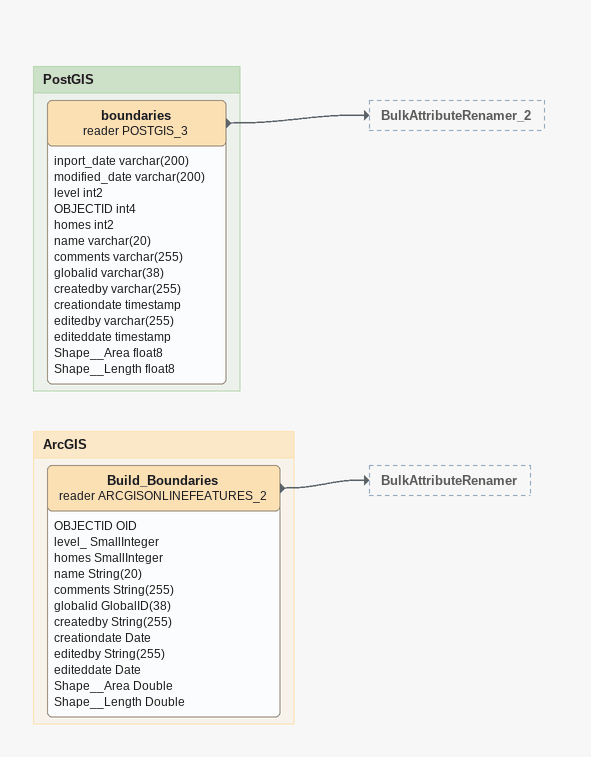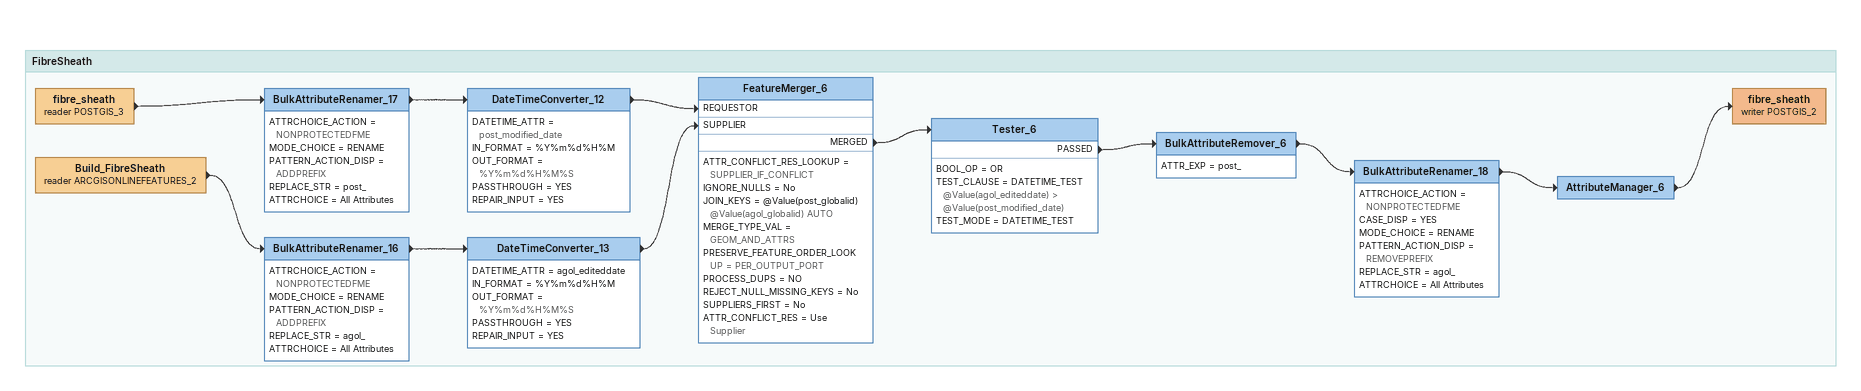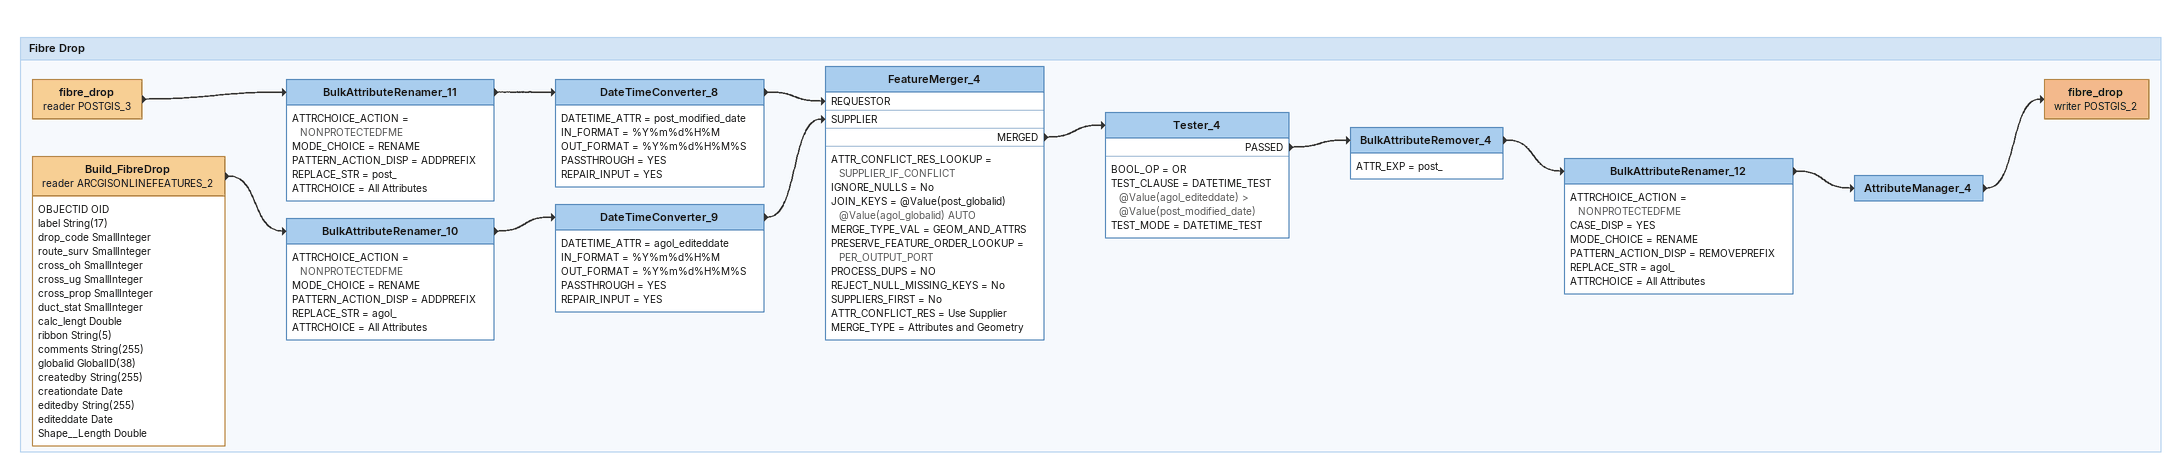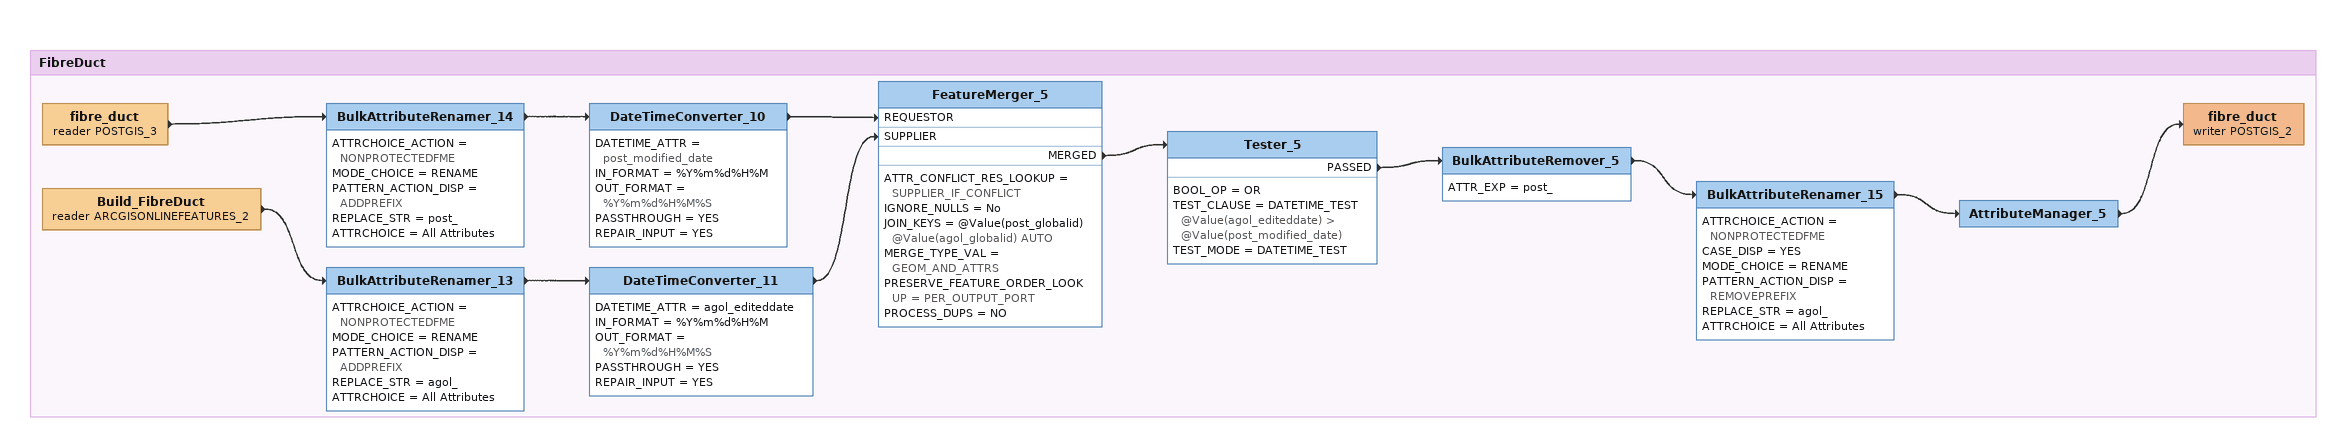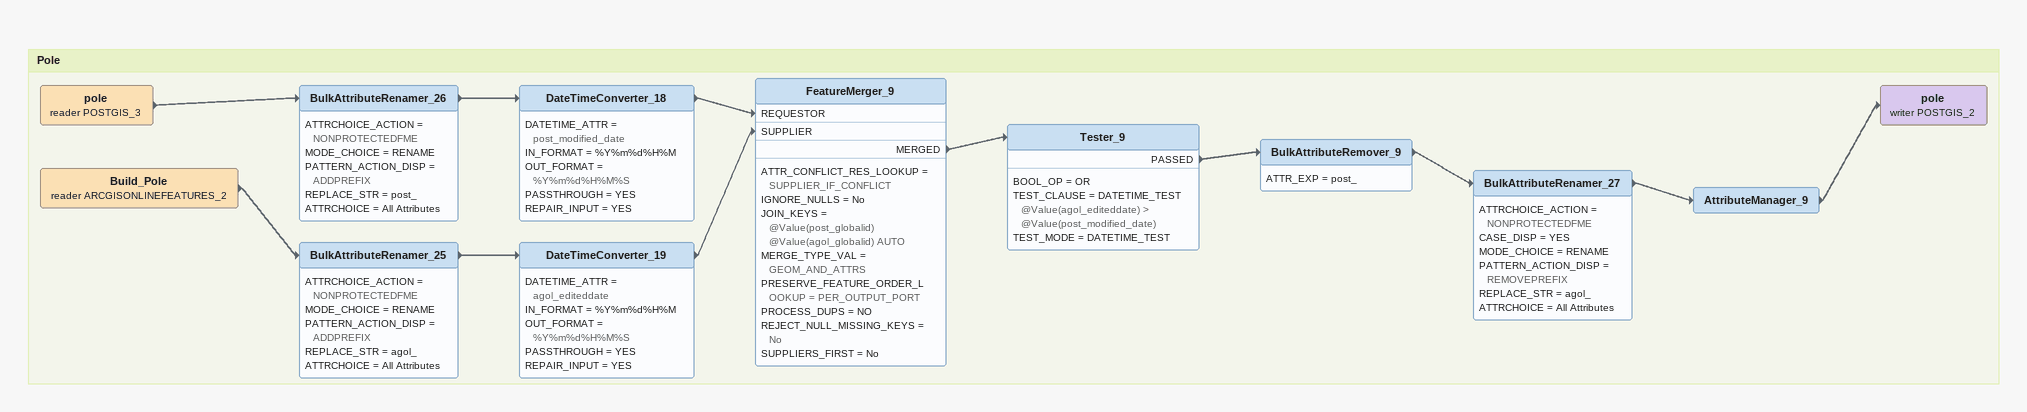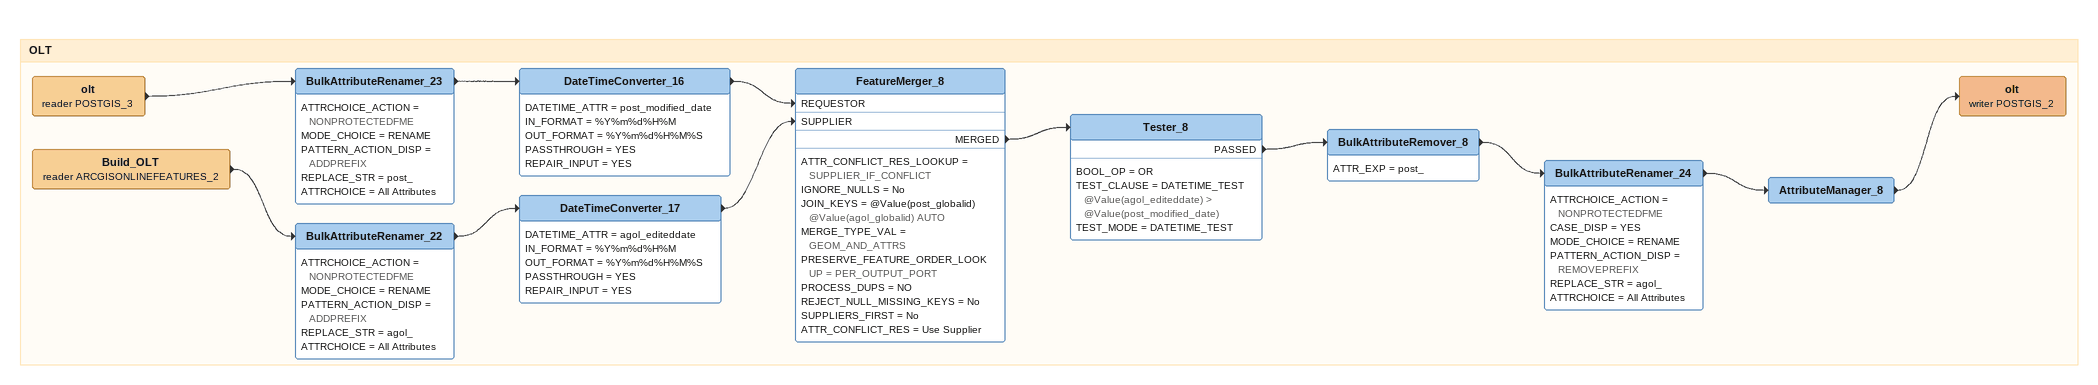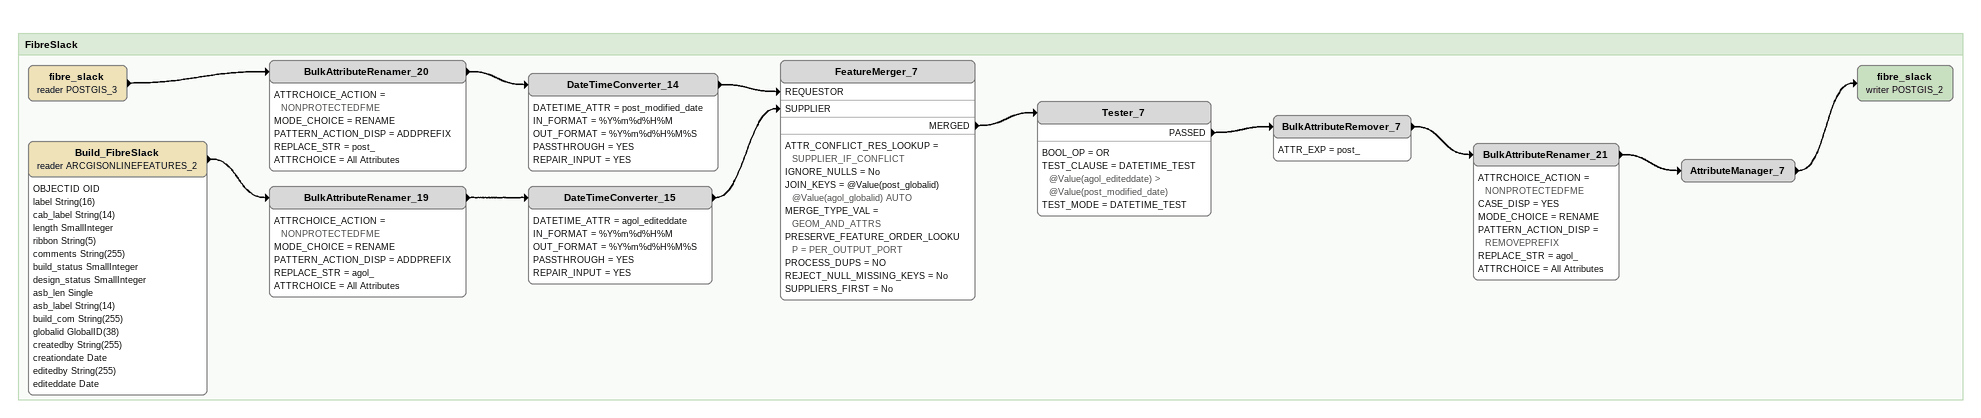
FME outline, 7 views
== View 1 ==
Bookmark: PostGIS
boundaries (reader POSTGIS_3)
    attributes: inport_date varchar(200), modified_date varchar(200), level int2, OBJECTID int4, homes int2, name varchar(20), comments varchar(255), globalid varchar(38), createdby varchar(255), creationdate timestamp, editedby varchar(255), editeddate timestamp, Shape__Area float8, Shape__Length float8
    -> BulkAttributeRenamer_2

Bookmark: ArcGIS
Build_Boundaries (reader ARCGISONLINEFEATURES_2)
    attributes: OBJECTID OID, level_ SmallInteger, homes SmallInteger, name String(20), comments String(255), globalid GlobalID(38), createdby String(255), creationdate Date, editedby String(255), editeddate Date, Shape__Area Double, Shape__Length Double
    -> BulkAttributeRenamer

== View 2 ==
Bookmark: FibreSheath
fibre_sheath (reader POSTGIS_3)
    -> BulkAttributeRenamer_17
BulkAttributeRenamer_17
    ATTRCHOICE_ACTION = NONPROTECTEDFME
    MODE_CHOICE = RENAME
    PATTERN_ACTION_DISP = ADDPREFIX
    REPLACE_STR = post_
    ATTRCHOICE = All Attributes
    -> DateTimeConverter_12
DateTimeConverter_12
    DATETIME_ATTR = post_modified_date
    IN_FORMAT = %Y%m%d%H%M
    OUT_FORMAT = %Y%m%d%H%M%S
    PASSTHROUGH = YES
    REPAIR_INPUT = YES
    -> FeatureMerger_6 [REQUESTOR]
Build_FibreSheath (reader ARCGISONLINEFEATURES_2)
    -> BulkAttributeRenamer_16
BulkAttributeRenamer_16
    ATTRCHOICE_ACTION = NONPROTECTEDFME
    MODE_CHOICE = RENAME
    PATTERN_ACTION_DISP = ADDPREFIX
    REPLACE_STR = agol_
    ATTRCHOICE = All Attributes
    -> DateTimeConverter_13
DateTimeConverter_13
    DATETIME_ATTR = agol_editeddate
    IN_FORMAT = %Y%m%d%H%M
    OUT_FORMAT = %Y%m%d%H%M%S
    PASSTHROUGH = YES
    REPAIR_INPUT = YES
    -> FeatureMerger_6 [SUPPLIER]
FeatureMerger_6
    ATTR_CONFLICT_RES_LOOKUP = SUPPLIER_IF_CONFLICT
    IGNORE_NULLS = No
    JOIN_KEYS = @Value(post_globalid) @Value(agol_globalid) AUTO
    MERGE_TYPE_VAL = GEOM_AND_ATTRS
    PRESERVE_FEATURE_ORDER_LOOKUP = PER_OUTPUT_PORT
    PROCESS_DUPS = NO
    REJECT_NULL_MISSING_KEYS = No
    SUPPLIERS_FIRST = No
    ATTR_CONFLICT_RES = Use Supplier
    MERGED -> Tester_6
Tester_6
    BOOL_OP = OR
    TEST_CLAUSE = DATETIME_TEST @Value(agol_editeddate) > @Value(post_modified_date)
    TEST_MODE = DATETIME_TEST
    PASSED -> BulkAttributeRemover_6
BulkAttributeRemover_6
    ATTR_EXP = post_
    -> BulkAttributeRenamer_18
BulkAttributeRenamer_18
    ATTRCHOICE_ACTION = NONPROTECTEDFME
    CASE_DISP = YES
    MODE_CHOICE = RENAME
    PATTERN_ACTION_DISP = REMOVEPREFIX
    REPLACE_STR = agol_
    ATTRCHOICE = All Attributes
    -> AttributeManager_6
AttributeManager_6
    -> fibre_sheath (writer POSTGIS_2)
fibre_sheath (writer POSTGIS_2)

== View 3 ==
Bookmark: Fibre Drop
fibre_drop (reader POSTGIS_3)
    -> BulkAttributeRenamer_11
BulkAttributeRenamer_11
    ATTRCHOICE_ACTION = NONPROTECTEDFME
    MODE_CHOICE = RENAME
    PATTERN_ACTION_DISP = ADDPREFIX
    REPLACE_STR = post_
    ATTRCHOICE = All Attributes
    -> DateTimeConverter_8
DateTimeConverter_8
    DATETIME_ATTR = post_modified_date
    IN_FORMAT = %Y%m%d%H%M
    OUT_FORMAT = %Y%m%d%H%M%S
    PASSTHROUGH = YES
    REPAIR_INPUT = YES
    -> FeatureMerger_4 [REQUESTOR]
Build_FibreDrop (reader ARCGISONLINEFEATURES_2)
    attributes: OBJECTID OID, label String(17), drop_code SmallInteger, route_surv SmallInteger, cross_oh SmallInteger, cross_ug SmallInteger, cross_prop SmallInteger, duct_stat SmallInteger, calc_lengt Double, ribbon String(5), comments String(255), globalid GlobalID(38), createdby String(255), creationdate Date, editedby String(255), editeddate Date, Shape__Length Double
    -> BulkAttributeRenamer_10
BulkAttributeRenamer_10
    ATTRCHOICE_ACTION = NONPROTECTEDFME
    MODE_CHOICE = RENAME
    PATTERN_ACTION_DISP = ADDPREFIX
    REPLACE_STR = agol_
    ATTRCHOICE = All Attributes
    -> DateTimeConverter_9
DateTimeConverter_9
    DATETIME_ATTR = agol_editeddate
    IN_FORMAT = %Y%m%d%H%M
    OUT_FORMAT = %Y%m%d%H%M%S
    PASSTHROUGH = YES
    REPAIR_INPUT = YES
    -> FeatureMerger_4 [SUPPLIER]
FeatureMerger_4
    ATTR_CONFLICT_RES_LOOKUP = SUPPLIER_IF_CONFLICT
    IGNORE_NULLS = No
    JOIN_KEYS = @Value(post_globalid) @Value(agol_globalid) AUTO
    MERGE_TYPE_VAL = GEOM_AND_ATTRS
    PRESERVE_FEATURE_ORDER_LOOKUP = PER_OUTPUT_PORT
    PROCESS_DUPS = NO
    REJECT_NULL_MISSING_KEYS = No
    SUPPLIERS_FIRST = No
    ATTR_CONFLICT_RES = Use Supplier
    MERGE_TYPE = Attributes and Geometry
    MERGED -> Tester_4
Tester_4
    BOOL_OP = OR
    TEST_CLAUSE = DATETIME_TEST @Value(agol_editeddate) > @Value(post_modified_date)
    TEST_MODE = DATETIME_TEST
    PASSED -> BulkAttributeRemover_4
BulkAttributeRemover_4
    ATTR_EXP = post_
    -> BulkAttributeRenamer_12
BulkAttributeRenamer_12
    ATTRCHOICE_ACTION = NONPROTECTEDFME
    CASE_DISP = YES
    MODE_CHOICE = RENAME
    PATTERN_ACTION_DISP = REMOVEPREFIX
    REPLACE_STR = agol_
    ATTRCHOICE = All Attributes
    -> AttributeManager_4
AttributeManager_4
    -> fibre_drop (writer POSTGIS_2)
fibre_drop (writer POSTGIS_2)

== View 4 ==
Bookmark: FibreDuct
fibre_duct (reader POSTGIS_3)
    -> BulkAttributeRenamer_14
BulkAttributeRenamer_14
    ATTRCHOICE_ACTION = NONPROTECTEDFME
    MODE_CHOICE = RENAME
    PATTERN_ACTION_DISP = ADDPREFIX
    REPLACE_STR = post_
    ATTRCHOICE = All Attributes
    -> DateTimeConverter_10
DateTimeConverter_10
    DATETIME_ATTR = post_modified_date
    IN_FORMAT = %Y%m%d%H%M
    OUT_FORMAT = %Y%m%d%H%M%S
    PASSTHROUGH = YES
    REPAIR_INPUT = YES
    -> FeatureMerger_5 [REQUESTOR]
Build_FibreDuct (reader ARCGISONLINEFEATURES_2)
    -> BulkAttributeRenamer_13
BulkAttributeRenamer_13
    ATTRCHOICE_ACTION = NONPROTECTEDFME
    MODE_CHOICE = RENAME
    PATTERN_ACTION_DISP = ADDPREFIX
    REPLACE_STR = agol_
    ATTRCHOICE = All Attributes
    -> DateTimeConverter_11
DateTimeConverter_11
    DATETIME_ATTR = agol_editeddate
    IN_FORMAT = %Y%m%d%H%M
    OUT_FORMAT = %Y%m%d%H%M%S
    PASSTHROUGH = YES
    REPAIR_INPUT = YES
    -> FeatureMerger_5 [SUPPLIER]
FeatureMerger_5
    ATTR_CONFLICT_RES_LOOKUP = SUPPLIER_IF_CONFLICT
    IGNORE_NULLS = No
    JOIN_KEYS = @Value(post_globalid) @Value(agol_globalid) AUTO
    MERGE_TYPE_VAL = GEOM_AND_ATTRS
    PRESERVE_FEATURE_ORDER_LOOKUP = PER_OUTPUT_PORT
    PROCESS_DUPS = NO
    MERGED -> Tester_5
Tester_5
    BOOL_OP = OR
    TEST_CLAUSE = DATETIME_TEST @Value(agol_editeddate) > @Value(post_modified_date)
    TEST_MODE = DATETIME_TEST
    PASSED -> BulkAttributeRemover_5
BulkAttributeRemover_5
    ATTR_EXP = post_
    -> BulkAttributeRenamer_15
BulkAttributeRenamer_15
    ATTRCHOICE_ACTION = NONPROTECTEDFME
    CASE_DISP = YES
    MODE_CHOICE = RENAME
    PATTERN_ACTION_DISP = REMOVEPREFIX
    REPLACE_STR = agol_
    ATTRCHOICE = All Attributes
    -> AttributeManager_5
AttributeManager_5
    -> fibre_duct (writer POSTGIS_2)
fibre_duct (writer POSTGIS_2)

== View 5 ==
Bookmark: Pole
pole (reader POSTGIS_3)
    -> BulkAttributeRenamer_26
BulkAttributeRenamer_26
    ATTRCHOICE_ACTION = NONPROTECTEDFME
    MODE_CHOICE = RENAME
    PATTERN_ACTION_DISP = ADDPREFIX
    REPLACE_STR = post_
    ATTRCHOICE = All Attributes
    -> DateTimeConverter_18
DateTimeConverter_18
    DATETIME_ATTR = post_modified_date
    IN_FORMAT = %Y%m%d%H%M
    OUT_FORMAT = %Y%m%d%H%M%S
    PASSTHROUGH = YES
    REPAIR_INPUT = YES
    -> FeatureMerger_9 [REQUESTOR]
Build_Pole (reader ARCGISONLINEFEATURES_2)
    -> BulkAttributeRenamer_25
BulkAttributeRenamer_25
    ATTRCHOICE_ACTION = NONPROTECTEDFME
    MODE_CHOICE = RENAME
    PATTERN_ACTION_DISP = ADDPREFIX
    REPLACE_STR = agol_
    ATTRCHOICE = All Attributes
    -> DateTimeConverter_19
DateTimeConverter_19
    DATETIME_ATTR = agol_editeddate
    IN_FORMAT = %Y%m%d%H%M
    OUT_FORMAT = %Y%m%d%H%M%S
    PASSTHROUGH = YES
    REPAIR_INPUT = YES
    -> FeatureMerger_9 [SUPPLIER]
FeatureMerger_9
    ATTR_CONFLICT_RES_LOOKUP = SUPPLIER_IF_CONFLICT
    IGNORE_NULLS = No
    JOIN_KEYS = @Value(post_globalid) @Value(agol_globalid) AUTO
    MERGE_TYPE_VAL = GEOM_AND_ATTRS
    PRESERVE_FEATURE_ORDER_LOOKUP = PER_OUTPUT_PORT
    PROCESS_DUPS = NO
    REJECT_NULL_MISSING_KEYS = No
    SUPPLIERS_FIRST = No
    MERGED -> Tester_9
Tester_9
    BOOL_OP = OR
    TEST_CLAUSE = DATETIME_TEST @Value(agol_editeddate) > @Value(post_modified_date)
    TEST_MODE = DATETIME_TEST
    PASSED -> BulkAttributeRemover_9
BulkAttributeRemover_9
    ATTR_EXP = post_
    -> BulkAttributeRenamer_27
BulkAttributeRenamer_27
    ATTRCHOICE_ACTION = NONPROTECTEDFME
    CASE_DISP = YES
    MODE_CHOICE = RENAME
    PATTERN_ACTION_DISP = REMOVEPREFIX
    REPLACE_STR = agol_
    ATTRCHOICE = All Attributes
    -> AttributeManager_9
AttributeManager_9
    -> pole (writer POSTGIS_2)
pole (writer POSTGIS_2)

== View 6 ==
Bookmark: OLT
olt (reader POSTGIS_3)
    -> BulkAttributeRenamer_23
BulkAttributeRenamer_23
    ATTRCHOICE_ACTION = NONPROTECTEDFME
    MODE_CHOICE = RENAME
    PATTERN_ACTION_DISP = ADDPREFIX
    REPLACE_STR = post_
    ATTRCHOICE = All Attributes
    -> DateTimeConverter_16
DateTimeConverter_16
    DATETIME_ATTR = post_modified_date
    IN_FORMAT = %Y%m%d%H%M
    OUT_FORMAT = %Y%m%d%H%M%S
    PASSTHROUGH = YES
    REPAIR_INPUT = YES
    -> FeatureMerger_8 [REQUESTOR]
Build_OLT (reader ARCGISONLINEFEATURES_2)
    -> BulkAttributeRenamer_22
BulkAttributeRenamer_22
    ATTRCHOICE_ACTION = NONPROTECTEDFME
    MODE_CHOICE = RENAME
    PATTERN_ACTION_DISP = ADDPREFIX
    REPLACE_STR = agol_
    ATTRCHOICE = All Attributes
    -> DateTimeConverter_17
DateTimeConverter_17
    DATETIME_ATTR = agol_editeddate
    IN_FORMAT = %Y%m%d%H%M
    OUT_FORMAT = %Y%m%d%H%M%S
    PASSTHROUGH = YES
    REPAIR_INPUT = YES
    -> FeatureMerger_8 [SUPPLIER]
FeatureMerger_8
    ATTR_CONFLICT_RES_LOOKUP = SUPPLIER_IF_CONFLICT
    IGNORE_NULLS = No
    JOIN_KEYS = @Value(post_globalid) @Value(agol_globalid) AUTO
    MERGE_TYPE_VAL = GEOM_AND_ATTRS
    PRESERVE_FEATURE_ORDER_LOOKUP = PER_OUTPUT_PORT
    PROCESS_DUPS = NO
    REJECT_NULL_MISSING_KEYS = No
    SUPPLIERS_FIRST = No
    ATTR_CONFLICT_RES = Use Supplier
    MERGED -> Tester_8
Tester_8
    BOOL_OP = OR
    TEST_CLAUSE = DATETIME_TEST @Value(agol_editeddate) > @Value(post_modified_date)
    TEST_MODE = DATETIME_TEST
    PASSED -> BulkAttributeRemover_8
BulkAttributeRemover_8
    ATTR_EXP = post_
    -> BulkAttributeRenamer_24
BulkAttributeRenamer_24
    ATTRCHOICE_ACTION = NONPROTECTEDFME
    CASE_DISP = YES
    MODE_CHOICE = RENAME
    PATTERN_ACTION_DISP = REMOVEPREFIX
    REPLACE_STR = agol_
    ATTRCHOICE = All Attributes
    -> AttributeManager_8
AttributeManager_8
    -> olt (writer POSTGIS_2)
olt (writer POSTGIS_2)

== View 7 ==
Bookmark: FibreSlack
fibre_slack (reader POSTGIS_3)
    -> BulkAttributeRenamer_20
BulkAttributeRenamer_20
    ATTRCHOICE_ACTION = NONPROTECTEDFME
    MODE_CHOICE = RENAME
    PATTERN_ACTION_DISP = ADDPREFIX
    REPLACE_STR = post_
    ATTRCHOICE = All Attributes
    -> DateTimeConverter_14
DateTimeConverter_14
    DATETIME_ATTR = post_modified_date
    IN_FORMAT = %Y%m%d%H%M
    OUT_FORMAT = %Y%m%d%H%M%S
    PASSTHROUGH = YES
    REPAIR_INPUT = YES
    -> FeatureMerger_7 [REQUESTOR]
Build_FibreSlack (reader ARCGISONLINEFEATURES_2)
    attributes: OBJECTID OID, label String(16), cab_label String(14), length SmallInteger, ribbon String(5), comments String(255), build_status SmallInteger, design_status SmallInteger, asb_len Single, asb_label String(14), build_com String(255), globalid GlobalID(38), createdby String(255), creationdate Date, editedby String(255), editeddate Date
    -> BulkAttributeRenamer_19
BulkAttributeRenamer_19
    ATTRCHOICE_ACTION = NONPROTECTEDFME
    MODE_CHOICE = RENAME
    PATTERN_ACTION_DISP = ADDPREFIX
    REPLACE_STR = agol_
    ATTRCHOICE = All Attributes
    -> DateTimeConverter_15
DateTimeConverter_15
    DATETIME_ATTR = agol_editeddate
    IN_FORMAT = %Y%m%d%H%M
    OUT_FORMAT = %Y%m%d%H%M%S
    PASSTHROUGH = YES
    REPAIR_INPUT = YES
    -> FeatureMerger_7 [SUPPLIER]
FeatureMerger_7
    ATTR_CONFLICT_RES_LOOKUP = SUPPLIER_IF_CONFLICT
    IGNORE_NULLS = No
    JOIN_KEYS = @Value(post_globalid) @Value(agol_globalid) AUTO
    MERGE_TYPE_VAL = GEOM_AND_ATTRS
    PRESERVE_FEATURE_ORDER_LOOKUP = PER_OUTPUT_PORT
    PROCESS_DUPS = NO
    REJECT_NULL_MISSING_KEYS = No
    SUPPLIERS_FIRST = No
    MERGED -> Tester_7
Tester_7
    BOOL_OP = OR
    TEST_CLAUSE = DATETIME_TEST @Value(agol_editeddate) > @Value(post_modified_date)
    TEST_MODE = DATETIME_TEST
    PASSED -> BulkAttributeRemover_7
BulkAttributeRemover_7
    ATTR_EXP = post_
    -> BulkAttributeRenamer_21
BulkAttributeRenamer_21
    ATTRCHOICE_ACTION = NONPROTECTEDFME
    CASE_DISP = YES
    MODE_CHOICE = RENAME
    PATTERN_ACTION_DISP = REMOVEPREFIX
    REPLACE_STR = agol_
    ATTRCHOICE = All Attributes
    -> AttributeManager_7
AttributeManager_7
    -> fibre_slack (writer POSTGIS_2)
fibre_slack (writer POSTGIS_2)
